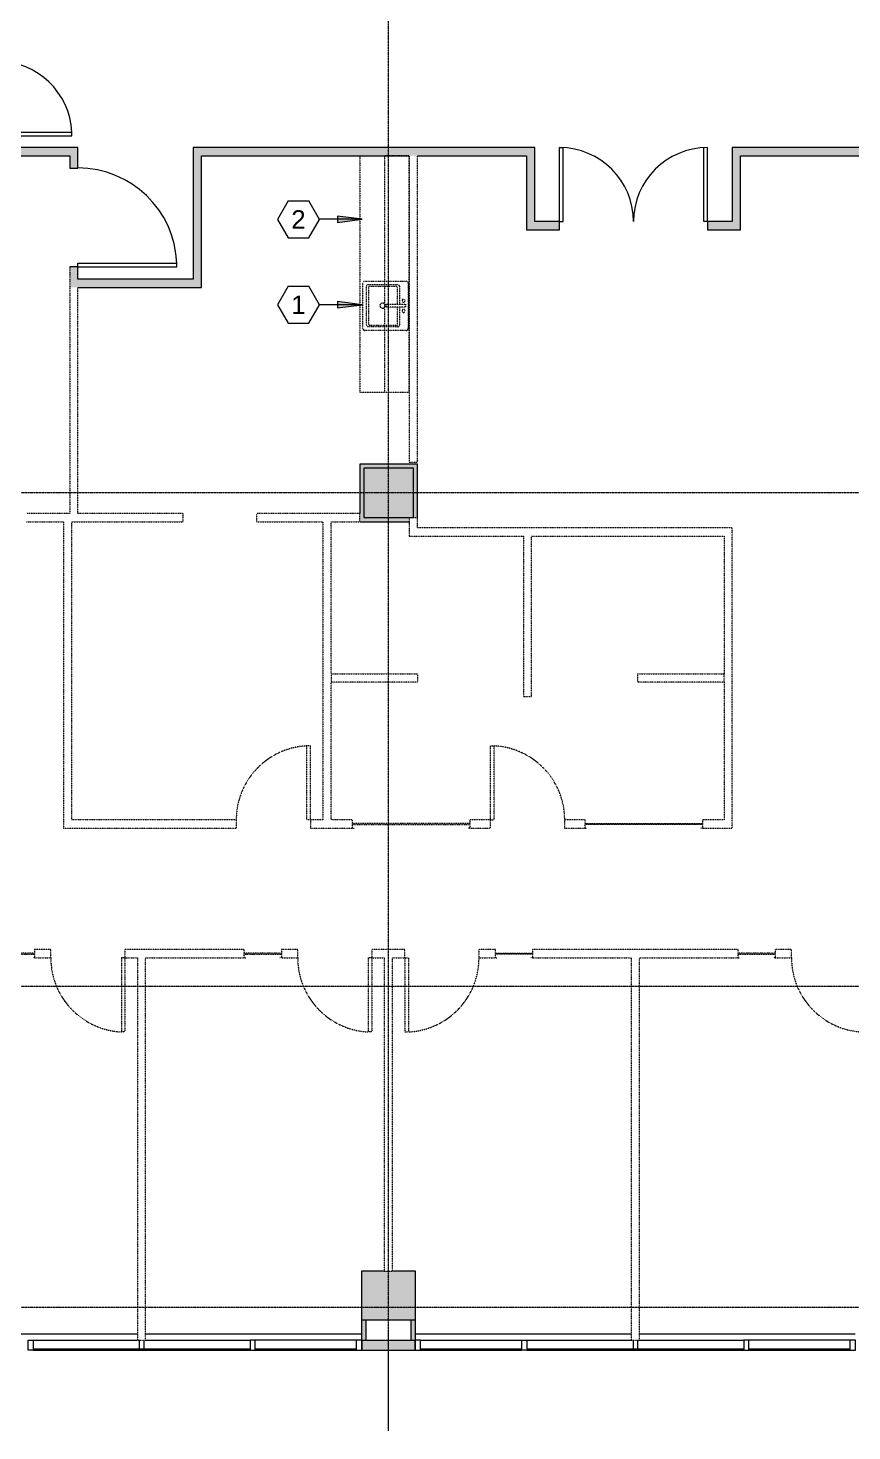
# Model space of a CAD drawing. Header units: inches. Extents: x -1424 to 1384, y 72 to 1893.
# Drawn here: x -51 to 350, y 72 to 754 of the extents above; entities that cross this region are included whole.
import ezdxf

# ---------------------------------------------------------------- set-up
doc = ezdxf.new("R2010")
doc.units = ezdxf.units.IN
doc.header["$MEASUREMENT"] = 0
for name, pattern in [('Demolished', [0.1875, 0.125, -0.0625]), ('Demolished 3_128_', [0.046875, 0.023437, -0.023437]), ('Grid Line 1_4_', [0.4375, 0.25, -0.0625, 0.0625, -0.0625]), ('Hidden 1_16_', [0.09375, 0.0625, -0.03125])]:
    doc.linetypes.add(name, pattern=pattern)
for name, color, linetype, lineweight in [('820 1st St NE_04_Clean_dwg', 8, 'Continuous', 9), ('A-ANNO-NOTE', 131, 'Continuous', 20), ('A-DETL-MEDM', 33, 'Demolished', 9), ('A-DOOR', 31, 'Demolished', 9), ('A-GLAZ', 151, 'Demolished', 9), ('A-WALL', 113, 'Continuous', 13), ('A-WALL-PATT', 111, 'Continuous', 13), ('IRF-COLUMN', 7, 'Continuous', 9), ('IRF-COLUMN-HATCH', 7, 'Continuous', 9), ('IRF-WALL-FULL-HT', 7, 'Continuous', 9), ('IRF-WALL-FULL-HT-HATCH', 7, 'Continuous', 9), ('IRF-WINDOW', 7, 'Continuous', 9), ('P-SANR-FIXT', 6, 'Demolished', 9), ('Q-CASE', 31, 'Demolished', 9), ('S-COLS', 52, 'Continuous', 13), ('S-GRID', 1, 'Continuous', 9)]:
    doc.layers.add(name, color=color, linetype=linetype, lineweight=lineweight)
doc.styles.add('Arial_1', font='arial.ttf', dxfattribs={"height": 9})

# ---------------------------------------------------------------- blocks, each defined once
blk = doc.blocks.new('Single-Flush - 48_ x 96_-2566432-New Construction - Demolition Plan')
at = {"layer": 'A-DOOR', "color": 250, "linetype": 'Continuous', "lineweight": 20}
for p, q in [((22.25, 2), (22.25, 50.03)), ((24, 50.03), (22.25, 50.03)), ((24, 2), (24, 50.03)), ((24, 2), (22.25, 2))]:
    blk.add_line(p, q, dxfattribs=at)
at = {"layer": 'A-DOOR', "linetype": 'Continuous'}
blk.add_arc((24, 2), 48.07, 92.08648, 180, dxfattribs=at)
blk = doc.blocks.new('Single-Flush - 36_ x 96_-V1-New Construction - Demolition Plan')
at = {"layer": 'A-DOOR', "color": 250, "linetype": 'Continuous', "lineweight": 20}
for p, q in [((16.25, 2), (16.25, 38.02)), ((18, 38.02), (16.25, 38.02)), ((18, 2), (18, 38.02)), ((18, 2), (16.25, 2))]:
    blk.add_line(p, q, dxfattribs=at)
at = {"layer": 'A-DOOR', "linetype": 'Continuous'}
blk.add_arc((18, 2), 36.07, 92.78116, 180, dxfattribs=at)
blk = doc.blocks.new('Double-Flush - 72_ x 84_-2566513-New Construction - Demolition Plan')
at = {"layer": 'A-DOOR', "color": 250, "linetype": 'Continuous', "lineweight": 20}
for p, q in [((-36, 38), (-34.25, 38)), ((-36, 2), (-36, 38)), ((-34.25, 2), (-34.25, 38)), ((34.25, 2), (34.25, 37.96)), ((36, 2), (36, 38)), ((-36, 2), (-34.25, 2)), ((36, 2), (34.25, 2))]:
    blk.add_line(p, q, dxfattribs=at)
at = {"layer": 'A-DOOR', "linetype": 'Continuous'}
for centre, start, end in [((-36, 2), 0, 90), ((36, 2), 90, 180)]:
    blk.add_arc(centre, 36, start, end, dxfattribs=at)
blk = doc.blocks.new('Single-Flush - 36_ x 96_-V2-New Construction - Demolition Plan')
at = {"layer": 'A-DOOR', "color": 250, "linetype": 'Hidden 1_16_', "lineweight": 20}
for p, q in [((16.25, -2), (16.25, -38.02)), ((18, -2), (16.25, -2)), ((18, -2), (18, -38.02)), ((18, -38.02), (16.25, -38.02))]:
    blk.add_line(p, q, dxfattribs=at)
at = {"layer": 'A-DOOR', "color": 7, "linetype": 'Demolished 3_128_'}
blk.add_arc((18, -2), 36.07, 180, 267.21884, dxfattribs=at)
blk = doc.blocks.new('Single-Flush - 36_ x 96_-2566598-New Construction - Demolition Plan')
at = {"layer": 'A-DOOR', "color": 250, "linetype": 'Hidden 1_16_', "lineweight": 20}
for p, q in [((16.25, 2), (16.25, 38.02)), ((18, 38.02), (16.25, 38.02)), ((18, 2), (18, 38.02)), ((18, 2), (16.25, 2))]:
    blk.add_line(p, q, dxfattribs=at)
at = {"layer": 'A-DOOR', "color": 7, "linetype": 'Demolished 3_128_'}
blk.add_arc((18, 2), 36.07, 92.78116, 180, dxfattribs=at)
blk = doc.blocks.new('Fixed Glass at Centerline of Wall - Instance-2573977-New Construction - Demolition Plan')
at = {"layer": 'A-GLAZ', "color": 250, "linetype": 'Hidden 1_16_', "lineweight": 20}
for p, q in [((-10.5, 2), (-9.75, 2)), ((7.5, 0.25), (-10.5, 0.25)), ((7.5, 2), (6.75, 2)), ((-10.5, -0.25), (7.5, -0.25))]:
    blk.add_line(p, q, dxfattribs=at)
blk = doc.blocks.new('Fixed Glass at Centerline of Wall - Instance-2574035-New Construction - Demolition Plan')
at = {"layer": 'A-GLAZ', "color": 250, "linetype": 'Hidden 1_16_', "lineweight": 20}
for p, q in [((-10.5, 0.25), (7.5, 0.25)), ((7.5, -0.25), (-10.5, -0.25)), ((-10.5, -2), (-9.75, -2)), ((7.5, -2), (6.75, -2))]:
    blk.add_line(p, q, dxfattribs=at)
blk = doc.blocks.new('Fixed Glass at Centerline of Wall - Instance-2574746-New Construction - Demolition Plan')
at = {"layer": 'A-GLAZ', "color": 250, "linetype": 'Hidden 1_16_', "lineweight": 20}
for p, q in [((-30, 2), (-29.25, 2)), ((27, 0.25), (-30, 0.25)), ((27, 2), (26.25, 2)), ((-30, -0.25), (27, -0.25))]:
    blk.add_line(p, q, dxfattribs=at)
blk = doc.blocks.new('Fixed Glass at Centerline of Wall - Instance-2574792-New Construction - Demolition Plan')
at = {"layer": 'A-GLAZ', "color": 250, "linetype": 'Hidden 1_16_', "lineweight": 20}
for p, q in [((-30, 0.25), (27, 0.25)), ((27, -0.25), (-30, -0.25)), ((-30, -2), (-29.25, -2)), ((27, -2), (26.25, -2))]:
    blk.add_line(p, q, dxfattribs=at)
blk = doc.blocks.new('Door-Opening - 36_ x 96_-2574851-New Construction - Demolition Plan')
at = {"layer": 'A-DETL-MEDM', "color": 7, "linetype": 'Demolished 3_128_'}
for p, q in [((-18.32, 2), (-18.32, -2)), ((17.68, -2), (17.68, 2))]:
    blk.add_line(p, q, dxfattribs=at)
blk = doc.blocks.new('Counter Top _No Backsplash_ - Standard Counter Top-2576924-New Construction - Demolition Plan')
at = {"layer": 'Q-CASE', "color": 7, "linetype": 'Demolished 3_128_'}
for p, q in [((-47.26, 0), (-47.26, -24)), ((67.66, 0), (-47.26, 0)), ((67.66, 0), (67.66, -24)), ((-47.26, -24), (67.66, -24))]:
    blk.add_line(p, q, dxfattribs=at)
blk = doc.blocks.new('Sink-Single - 2D - Default-492951-New Construction - Demolition Plan')
at = {"layer": 'P-SANR-FIXT', "color": 7, "linetype": 'Demolished 3_128_'}
for p, q in [((-12, 12), (-12, 22.5)), ((-11, 23.5), (11, 23.5)), ((-0.76, 12.75), (-0.76, 22.25)), ((-0.76, 22.25), (0.74, 22.25)), ((0.74, 22.25), (0.74, 12.75)), ((12, 22.5), (12, 12)), ((-10.25, 12), (-10.25, 18.5)), ((-9.5, 19.25), (-0.76, 19.25)), ((-0.76, 18.37), (-9.37, 18.37)), ((-9.37, 18.37), (-9.37, 12)), ((0.74, 19.25), (9.5, 19.25)), ((9.38, 18.37), (0.74, 18.37)), ((9.38, 12), (9.38, 18.37)), ((10.25, 18.5), (10.25, 12)), ((-12, 2.5), (-12, 12)), ((-10.25, 4), (-10.25, 12)), ((-9.37, 12), (-9.37, 4.13)), ((0.74, 12.75), (-0.76, 12.75)), ((9.38, 4.13), (9.38, 12)), ((10.25, 12), (10.25, 4)), ((12, 12), (12, 2.5)), ((11, 1.5), (-11, 1.5)), ((9.5, 3.25), (-9.5, 3.25)), ((-9.37, 4.13), (9.38, 4.13))]:
    blk.add_line(p, q, dxfattribs=at)
for centre, radius, start, end in [((-11, 22.5), 1, 90, 180), ((-2.5, 21.25), 0.75, 45, 180), ((-2.5, 21.25), 0.75, 180, 225), ((-2.5, 21.25), 0.75, 225, 315), ((-2.5, 21.25), 0.75, 0, 45), ((-2.5, 21.25), 0.75, 315, 0), ((2.5, 21.25), 0.75, 135, 180), ((2.5, 21.25), 0.75, 180, 315), ((2.5, 21.25), 0.75, 90, 135), ((2.5, 21.25), 0.75, 45, 90), ((2.5, 21.25), 0.75, 0, 45), ((2.5, 21.25), 0.75, 315, 0), ((11, 22.5), 1, 0, 90), ((-9.5, 18.5), 0.75, 90, 180), ((9.5, 18.5), 0.75, 0, 90), ((-0.03, 11), 1.25, 122.65198, 180), ((-0.03, 11), 1.25, 180, 0), ((-0.03, 11), 1.25, 108, 122.65198), ((-0.03, 11), 1.25, 72, 108), ((-0.03, 11), 1.25, 57.34802, 72), ((-0.03, 11), 1.25, 0, 57.34802), ((-11, 2.5), 1, 180, 270), ((-9.5, 4), 0.75, 180, 270), ((9.5, 4), 0.75, 270, 0), ((11, 2.5), 1, 270, 360)]:
    blk.add_arc(centre, radius, start, end, dxfattribs=at)
blk = doc.blocks.new('Upper Cabinet - Standard Upper Cabinet-2577393-New Construction - Demolition Plan')
at = {"layer": 'Q-CASE', "color": 7, "linetype": 'Demolished 3_128_'}
for p, q in [((67.66, 0), (-47.26, 0)), ((-47.26, 0), (-47.26, -12)), ((67.66, -12), (67.66, 0)), ((-47.26, -12), (67.66, -12))]:
    blk.add_line(p, q, dxfattribs=at)
blk = doc.blocks.new('Concrete-Square-Column - 24 x 24-2599265-New Construction - Demolition Plan')
at = {"layer": 'S-COLS', "lineweight": 9}
blk.add_hatch(color=55, dxfattribs=at).paths.add_polyline_path([(-12, -12), (12, -12), (12, 12), (-12, 12), (-12, -4.95)], flags=0)
at = {"layer": 'S-COLS', "color": 250, "lineweight": 20}
for p, q in [((12, 12), (-12, 12)), ((-12, 12), (-12, -12)), ((12, -12), (12, 12)), ((-12, -12), (12, -12))]:
    blk.add_line(p, q, dxfattribs=at)
blk = doc.blocks.new('820 1st St NE_04_Clean_dwg-2391440-New Construction - Demolition Plan')
at = {"layer": 'IRF-COLUMN-HATCH'}
blk.add_hatch(color=256, dxfattribs=at).paths.add_polyline_path([(126.27, 126.07), (137.38, 126.07), (137.38, 149.72), (111.16, 149.72), (111.16, 126.07), (122.27, 126.07)], flags=0)
at = {"layer": 'IRF-WALL-FULL-HT-HATCH'}
h = blk.add_hatch(color=256, dxfattribs=at)
h.paths.add_polyline_path([(134.41, 514.07), (134.41, 515.94), (138.41, 515.94), (138.41, 542.07), (110.41, 542.07), (110.41, 514.07), (122.41, 514.07)], flags=0)
h.paths.add_polyline_path([(112.41, 516.07), (112.41, 540.07), (136.41, 540.07), (136.41, 516.07), (122.41, 516.07)], flags=0)
h = blk.add_hatch(color=256, dxfattribs=at)
h.paths.add_polyline_path([(113.41, 116.26), (113.41, 126.07), (111.16, 126.07), (111.16, 116.26), (111.32, 116.26)], flags=0)
h.paths.add_polyline_path([(137.32, 116.26), (137.38, 116.26), (137.38, 126.07), (135.13, 126.07), (135.13, 116.26)], flags=0)
blk.add_hatch(color=256, dxfattribs=at).paths.add_polyline_path([(122.27, 111.26), (137.32, 111.26), (137.32, 116.26), (111.32, 116.26), (111.32, 111.26), (113.41, 111.26)], flags=0)
at = {"layer": 'IRF-COLUMN'}
blk.add_line((122.27, 149.72), (111.16, 149.72), dxfattribs=at)
at = {"layer": 'IRF-COLUMN', "flags": 128}
blk.add_lwpolyline([(111.16, 149.72), (111.16, 126.07), (137.38, 126.07), (137.38, 149.72), (126.27, 149.72)], dxfattribs=at)
at = {"layer": 'IRF-WALL-FULL-HT'}
for p, q in [((138.41, 515.94), (138.41, 542.07)), ((110.41, 514.07), (134.41, 514.07)), ((113.41, 116.26), (113.41, 126.07)), ((135.13, 126.07), (135.13, 116.26))]:
    blk.add_line(p, q, dxfattribs=at)
at = {"layer": 'IRF-WALL-FULL-HT', "flags": 128}
for points in [[(138.41, 542.07), (110.41, 542.07), (110.41, 518.07)], [(111.16, 126.07), (111.16, 116.26), (137.38, 116.26), (137.38, 126.07)], [(5.37, 116.26), (5.37, 111.76), (3.37, 111.76), (3.37, 116.26)], [(111.32, 116.26), (111.32, 111.26), (137.32, 111.26), (137.32, 116.26)], [(245.37, 116.26), (245.37, 111.76), (243.37, 111.76), (243.37, 116.26)]]:
    blk.add_lwpolyline(points, dxfattribs=at)
at = {"layer": 'IRF-WINDOW'}
for p, q in [((-102.62, 119.26), (2.27, 119.26)), ((6.27, 119.26), (111.16, 119.26)), ((6.27, 116.26), (57.07, 116.26)), ((137.38, 119.26), (242.27, 119.26)), ((246.27, 119.26), (351.16, 119.26)), ((246.27, 116.26), (296.98, 116.26)), ((57.07, 111.76), (-48.34, 111.76)), ((-48.34, 111.26), (57.07, 111.26)), ((108.82, 111.76), (59.57, 111.76)), ((189.07, 111.76), (139.82, 111.76)), ((139.82, 111.26), (189.07, 111.26)), ((296.98, 111.76), (191.57, 111.76)), ((191.57, 111.26), (296.98, 111.26)), ((348.73, 111.76), (299.48, 111.76))]:
    blk.add_line(p, q, dxfattribs=at)
at = {"layer": 'IRF-WINDOW', "flags": 128}
for points in [[(-48.34, 116.26), (-48.34, 111.26), (-50.84, 111.26), (-50.84, 116.26), (-48.34, 116.26), (2.27, 116.26)], [(108.82, 111.26), (111.32, 111.26), (111.32, 116.26), (108.82, 116.26), (59.57, 116.26), (57.07, 116.26), (57.07, 111.26), (59.57, 111.26), (59.57, 116.26)], [(59.57, 111.26), (108.82, 111.26), (108.82, 116.26)], [(139.82, 116.26), (137.32, 116.26), (137.32, 111.26), (139.82, 111.26), (139.82, 116.26), (189.07, 116.26)], [(191.57, 116.26), (191.57, 111.26), (189.07, 111.26), (189.07, 116.26), (191.57, 116.26), (242.27, 116.26)], [(348.73, 111.26), (351.23, 111.26), (351.23, 116.26), (348.73, 116.26), (299.48, 116.26), (296.98, 116.26), (296.98, 111.26), (299.48, 111.26), (299.48, 116.26)], [(299.48, 111.26), (348.73, 111.26), (348.73, 116.26)]]:
    blk.add_lwpolyline(points, dxfattribs=at)
blk = doc.blocks.new('FORM Keynote Tag - Default w_arrow-62346-New Construction - Demolition Plan')
at = {"layer": 'A-ANNO-NOTE'}
for p, q in [((-0.0519, 0.1051), (-0.106, 0.0113)), ((-0.0519, 0.1051), (0.0537, 0.1051)), ((0.1078, 0.0113), (0.0537, 0.1051)), ((-0.106, 0.0113), (-0.0519, -0.0824)), ((0.0537, -0.0824), (0.1078, 0.0113)), ((-0.0519, -0.0824), (0.0537, -0.0824))]:
    blk.add_line(p, q, dxfattribs=at)

msp = doc.modelspace()

# ---------------------------------------------------------------- hatches: boundary and pattern name
at = {"layer": 'A-ANNO-NOTE'}
for points in [[(111.55, 661.08), (99.55, 662.66), (99.55, 659.5)], [(111.55, 619.59), (99.55, 621.17), (99.55, 618.01)]]:
    msp.add_hatch(color=256, dxfattribs=at).paths.add_polyline_path(points, flags=0)
at = {"layer": 'A-WALL-PATT'}
for points in [[(-212.95, 691.99), (-26.59, 691.99), (-26.59, 695.99), (-357.59, 695.99), (-357.59, 691.99), (-353.59, 691.99)], [(29.41, 631.99), (33.41, 631.99), (33.41, 695.99), (29.41, 695.99), (29.41, 691.99)], [(195.41, 691.99), (195.41, 695.99), (33.41, 695.99), (33.41, 691.99), (191.41, 691.99)], [(291.41, 659.99), (295.41, 659.99), (295.41, 695.99), (291.41, 695.99), (291.41, 691.99)], [(713.41, 691.99), (713.41, 695.99), (295.41, 695.99), (295.41, 691.99), (709.41, 691.99)], [(191.41, 655.99), (195.41, 655.99), (195.41, 691.99), (191.41, 691.99), (191.41, 689.73)], [(33.41, 627.99), (33.41, 631.99), (-26.59, 631.99), (-26.59, 627.99), (29.41, 627.99)]]:
    msp.add_hatch(color=8, dxfattribs=at).paths.add_polyline_path(points, flags=0)
h = msp.add_hatch(color=8, dxfattribs=at)
h.paths.add_polyline_path([(-26.59, 627.99), (-26.59, 637.99), (-30.59, 637.99), (-30.59, 627.99)], flags=0)
h.paths.add_polyline_path([(-30.59, 685.99), (-26.59, 685.99), (-26.59, 691.99), (-30.59, 691.99)], flags=0)
h = msp.add_hatch(color=8, dxfattribs=at)
h.paths.add_polyline_path([(283.09, 655.99), (295.41, 655.99), (295.41, 659.99), (279.41, 659.99), (279.41, 655.99)], flags=0)
h.paths.add_polyline_path([(207.41, 655.99), (207.41, 659.99), (195.41, 659.99), (195.41, 655.99)], flags=0)

# ---------------------------------------------------------------- linework, layer by layer
at = {"layer": 'A-ANNO-NOTE'}
for p, q in [((111.55, 661.08), (99.55, 662.66)), ((99.55, 662.66), (99.55, 659.5)), ((111.55, 661.08), (90.86, 661.08)), ((99.55, 659.5), (111.55, 661.08)), ((111.55, 619.59), (99.55, 621.17)), ((99.55, 621.17), (99.55, 618.01)), ((111.55, 619.59), (90.86, 619.59)), ((99.55, 618.01), (111.55, 619.59))]:
    msp.add_line(p, q, dxfattribs=at)
at = {"layer": 'A-WALL', "color": 250, "lineweight": 20}
for p, q in [((-26.59, 695.99), (-65.59, 695.99)), ((-26.59, 685.99), (-26.59, 695.99)), ((29.41, 695.99), (29.41, 631.99)), ((195.41, 695.99), (29.41, 695.99)), ((195.41, 659.99), (195.41, 695.99)), ((291.41, 695.99), (291.41, 659.99)), ((709.41, 695.99), (291.41, 695.99)), ((-353.59, 691.99), (-30.59, 691.99)), ((-30.59, 691.99), (-30.59, 685.99)), ((33.41, 627.99), (33.41, 691.99)), ((33.41, 691.99), (134.41, 691.99)), ((138.41, 691.99), (191.41, 691.99)), ((191.41, 691.99), (191.41, 655.99)), ((295.41, 655.99), (295.41, 691.99)), ((295.41, 691.99), (614.41, 691.99)), ((-30.59, 685.99), (-26.59, 685.99)), ((191.41, 655.99), (207.41, 655.99)), ((207.41, 659.99), (195.41, 659.99)), ((207.41, 655.99), (207.41, 659.99)), ((291.41, 659.99), (279.41, 659.99)), ((279.41, 659.99), (279.41, 655.99)), ((279.41, 655.99), (295.41, 655.99)), ((-26.59, 637.99), (-30.59, 637.99)), ((-26.59, 631.99), (-26.59, 637.99)), ((29.41, 631.99), (-26.59, 631.99)), ((-26.59, 627.99), (33.41, 627.99))]:
    msp.add_line(p, q, dxfattribs=at)
at = {"layer": 'A-WALL', "color": 250, "linetype": 'Hidden 1_16_', "lineweight": 20}
for p, q in [((134.41, 691.99), (134.41, 543.07)), ((138.41, 543.07), (138.41, 691.99)), ((-30.59, 637.99), (-30.59, 518.07)), ((-26.59, 518.07), (-26.59, 627.99)), ((134.41, 543.07), (138.41, 543.07)), ((-30.59, 518.07), (-51.59, 518.07)), ((-51.59, 514.07), (-33.59, 514.07)), ((-33.59, 514.07), (-33.59, 365.07)), ((-29.59, 514.07), (24.41, 514.07)), ((-29.59, 369.07), (-29.59, 514.07)), ((24.41, 518.07), (-26.59, 518.07)), ((110.41, 518.07), (60.41, 518.07)), ((60.41, 514.07), (92.41, 514.07)), ((92.41, 514.07), (92.41, 369.07)), ((96.41, 514.07), (110.41, 514.07)), ((96.41, 440.07), (96.41, 514.07)), ((110.41, 514.07), (110.41, 518.07)), ((138.41, 515.94), (134.41, 515.94)), ((134.41, 515.94), (134.41, 507.07)), ((138.41, 511.07), (138.41, 515.94)), ((134.41, 507.07), (189.91, 507.07)), ((291.41, 511.07), (138.41, 511.07)), ((189.91, 507.07), (189.91, 429.07)), ((193.91, 507.07), (287.41, 507.07)), ((193.91, 429.07), (193.91, 507.07)), ((287.41, 507.07), (287.41, 440.07)), ((291.41, 365.07), (291.41, 511.07)), ((96.41, 369.07), (96.41, 436.07)), ((287.41, 436.07), (287.41, 369.07)), ((189.91, 429.07), (193.91, 429.07)), ((50.41, 369.07), (-29.59, 369.07)), ((50.41, 365.07), (50.41, 369.07)), ((92.41, 369.07), (86.41, 369.07)), ((86.41, 369.07), (86.41, 365.07)), ((106.91, 369.07), (96.41, 369.07)), ((106.91, 365.07), (106.91, 369.07)), ((173.91, 369.07), (163.91, 369.07)), ((163.91, 369.07), (163.91, 365.07)), ((173.91, 365.07), (173.91, 369.07)), ((219.91, 369.07), (209.91, 369.07)), ((209.91, 369.07), (209.91, 365.07)), ((219.91, 365.07), (219.91, 369.07)), ((287.41, 369.07), (276.91, 369.07)), ((276.91, 369.07), (276.91, 365.07)), ((-33.59, 365.07), (50.41, 365.07)), ((86.41, 365.07), (106.91, 365.07)), ((163.91, 365.07), (173.91, 365.07)), ((209.91, 365.07), (219.91, 365.07)), ((276.91, 365.07), (291.41, 365.07)), ((-39.73, 306.07), (-47.73, 306.07)), ((-47.73, 306.07), (-47.73, 302.07)), ((-47.73, 302.07), (-39.73, 302.07)), ((-39.73, 302.07), (-39.73, 306.07)), ((54.27, 306.07), (-3.73, 306.07)), ((-3.73, 306.07), (-3.73, 302.07)), ((-3.73, 302.07), (2.27, 302.07)), ((2.27, 302.07), (2.27, 116.26)), ((6.27, 116.26), (6.27, 302.07)), ((6.27, 302.07), (54.27, 302.07)), ((54.27, 302.07), (54.27, 306.07)), ((80.27, 306.07), (72.27, 306.07)), ((72.27, 306.07), (72.27, 302.07)), ((72.27, 302.07), (80.27, 302.07)), ((80.27, 302.07), (80.27, 306.07)), ((132.27, 306.07), (116.27, 306.07)), ((116.27, 306.07), (116.27, 302.07)), ((116.27, 302.07), (122.27, 302.07)), ((122.27, 302.07), (122.27, 149.72)), ((126.27, 149.72), (126.27, 302.07)), ((126.27, 302.07), (132.27, 302.07)), ((132.27, 302.07), (132.27, 306.07)), ((176.27, 306.07), (168.27, 306.07)), ((168.27, 306.07), (168.27, 302.07)), ((168.27, 302.07), (176.27, 302.07)), ((176.27, 302.07), (176.27, 306.07)), ((294.27, 306.07), (194.27, 306.07)), ((194.27, 306.07), (194.27, 302.07)), ((194.27, 302.07), (242.27, 302.07)), ((242.27, 302.07), (242.27, 116.26)), ((246.27, 116.26), (246.27, 302.07)), ((246.27, 302.07), (294.27, 302.07)), ((294.27, 302.07), (294.27, 306.07)), ((320.27, 306.07), (312.27, 306.07)), ((312.27, 306.07), (312.27, 302.07)), ((312.27, 302.07), (320.27, 302.07)), ((320.27, 302.07), (320.27, 306.07)), ((122.27, 149.72), (126.27, 149.72)), ((2.27, 116.26), (6.27, 116.26)), ((242.27, 116.26), (246.27, 116.26))]:
    msp.add_line(p, q, dxfattribs=at)
at = {"layer": 'A-WALL', "color": 7, "linetype": 'Demolished 3_128_', "lineweight": 9}
for p, q in [((96.41, 440.07), (138.41, 440.07)), ((96.41, 440.07), (96.41, 436.07)), ((138.41, 440.07), (138.41, 436.07)), ((245.41, 440.07), (287.41, 440.07)), ((245.41, 440.07), (245.41, 436.07)), ((287.41, 436.07), (287.41, 440.07)), ((138.41, 436.07), (96.41, 436.07)), ((287.41, 436.07), (245.41, 436.07))]:
    msp.add_line(p, q, dxfattribs=at)
at = {"layer": 'S-GRID', "linetype": 'Grid Line 1_4_'}
for p, q in [((124.41, 120.07), (124.41, 1796.73)), ((1336.41, 528.07), (-1328.13, 528.07)), ((1336.41, 288.07), (-1328.13, 288.07)), ((1336.41, 132.07), (-1328.13, 132.07))]:
    msp.add_line(p, q, dxfattribs=at)
at = {"layer": 'S-GRID'}
msp.add_line((124.41, 72.07), (124.41, 120.07), dxfattribs=at)

# ---------------------------------------------------------------- block references
at = {"layer": '820 1st St NE_04_Clean_dwg', "color": 7}
msp.add_blockref('820 1st St NE_04_Clean_dwg-2391440-New Construction - Demolition Plan', (0, 0), dxfattribs=at)
at = {"layer": 'A-ANNO-NOTE', "xscale": 96, "yscale": 96, "zscale": 96}
for p in [(80.51, 659.99), (80.51, 618.5)]:
    msp.add_blockref('FORM Keynote Tag - Default w_arrow-62346-New Construction - Demolition Plan', p, dxfattribs=at)
at = {"layer": 'A-DOOR', "linetype": 'Continuous', "lineweight": 13, "rotation": 269.9999999999999}
for name, p in [('Single-Flush - 36_ x 96_-V1-New Construction - Demolition Plan', (-67.59, 719.74)), ('Single-Flush - 48_ x 96_-2566432-New Construction - Demolition Plan', (-28.59, 661.99))]:
    msp.add_blockref(name, p, dxfattribs=at)
at = {"layer": 'A-DOOR', "linetype": 'Continuous', "lineweight": 13}
msp.add_blockref('Double-Flush - 72_ x 84_-2566513-New Construction - Demolition Plan', (243.41, 657.99), dxfattribs=at)
at = {"layer": 'A-DOOR', "color": 7, "linetype": 'Demolished 3_128_'}
for name, p in [('Door-Opening - 36_ x 96_-2574851-New Construction - Demolition Plan', (42.73, 516.07)), ('Single-Flush - 36_ x 96_-2566598-New Construction - Demolition Plan', (68.41, 367.07)), ('Single-Flush - 36_ x 96_-V2-New Construction - Demolition Plan', (-21.73, 304.07)), ('Single-Flush - 36_ x 96_-V2-New Construction - Demolition Plan', (98.27, 304.07)), ('Single-Flush - 36_ x 96_-V2-New Construction - Demolition Plan', (338.27, 304.07))]:
    msp.add_blockref(name, p, dxfattribs=at)
at = {"layer": 'A-DOOR', "color": 7, "linetype": 'Demolished 3_128_', "rotation": 180}
for name, p in [('Single-Flush - 36_ x 96_-V2-New Construction - Demolition Plan', (191.91, 367.07)), ('Single-Flush - 36_ x 96_-2566598-New Construction - Demolition Plan', (150.27, 304.07))]:
    msp.add_blockref(name, p, dxfattribs=at)
at = {"layer": 'A-GLAZ', "color": 7, "linetype": 'Demolished 3_128_', "rotation": 180}
for name, p in [('Fixed Glass at Centerline of Wall - Instance-2574746-New Construction - Demolition Plan', (133.91, 367.07)), ('Fixed Glass at Centerline of Wall - Instance-2573977-New Construction - Demolition Plan', (-58.23, 304.07)), ('Fixed Glass at Centerline of Wall - Instance-2573977-New Construction - Demolition Plan', (61.77, 304.07)), ('Fixed Glass at Centerline of Wall - Instance-2573977-New Construction - Demolition Plan', (301.77, 304.07))]:
    msp.add_blockref(name, p, dxfattribs=at)
at = {"layer": 'A-GLAZ', "color": 7, "linetype": 'Demolished 3_128_'}
for name, p in [('Fixed Glass at Centerline of Wall - Instance-2574792-New Construction - Demolition Plan', (249.91, 367.07)), ('Fixed Glass at Centerline of Wall - Instance-2574035-New Construction - Demolition Plan', (186.77, 304.07))]:
    msp.add_blockref(name, p, dxfattribs=at)
at = {"layer": 'P-SANR-FIXT', "color": 7, "linetype": 'Demolished 3_128_', "rotation": 269.9999999999997}
msp.add_blockref('Sink-Single - 2D - Default-492951-New Construction - Demolition Plan', (110.41, 619.07), dxfattribs=at)
at = {"layer": 'Q-CASE', "color": 7, "linetype": 'Demolished 3_128_'}
for name, p, rotation in [('Counter Top _No Backsplash_ - Standard Counter Top-2576924-New Construction - Demolition Plan', (110.41, 624.33), 90.00000000000011), ('Upper Cabinet - Standard Upper Cabinet-2577393-New Construction - Demolition Plan', (134.41, 644.73), 269.9999999999996)]:
    msp.add_blockref(name, p, dxfattribs=dict(at, rotation=rotation))
at = {"layer": 'S-COLS', "lineweight": 9}
msp.add_blockref('Concrete-Square-Column - 24 x 24-2599265-New Construction - Demolition Plan', (124.41, 528.07), dxfattribs=at)

# ---------------------------------------------------------------- texts
at = {"layer": 'A-ANNO-NOTE', "lineweight": 9, "char_height": 9, "width": 8.484, "attachment_point": 1, "style": 'Arial_1'}
for s, insert in [('2', (77.08, 665.52)), ('1', (77.08, 624.03))]:
    msp.add_mtext(s, dxfattribs=dict(at, insert=insert))

doc.saveas('drawing.dxf')
